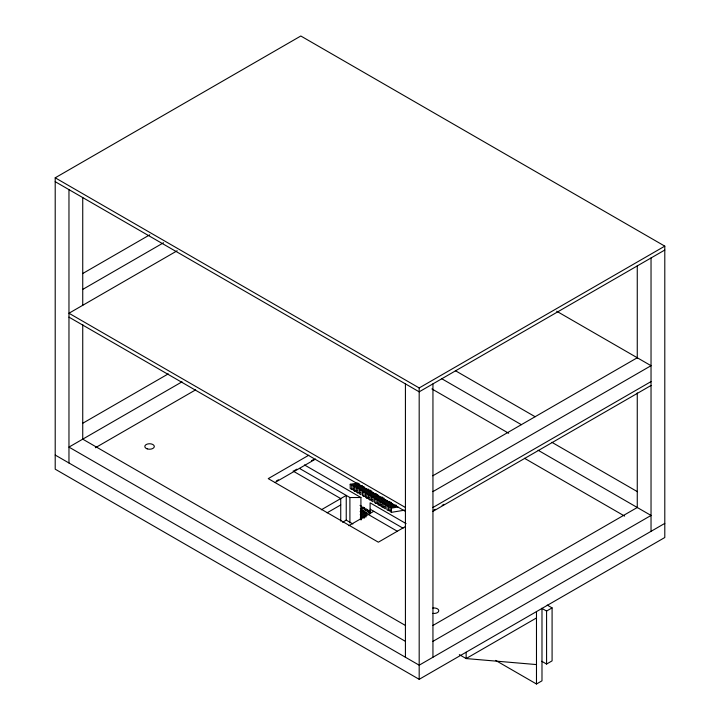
<?xml version="1.0" encoding="UTF-8"?>
<svg xmlns="http://www.w3.org/2000/svg" width="720" height="720" viewBox="0 0 720 720"><rect width="100%" height="100%" fill="white"/><g stroke="black" fill="none" stroke-linecap="round" stroke-linejoin="round"><path stroke-width="1.08" d="M55.206 177.804L300.816 36L664.794 246.141L664.794 537.516L419.184 679.32L55.206 469.179L55.206 177.804L419.184 387.945L664.794 246.141M82.602 273.591L149.778 234.81M82.737 289.404L163.539 242.757M177.174 250.776L68.967 313.245L405.423 507.492M82.602 423.342L168.273 373.878M182.043 381.825L68.967 447.102L405.423 641.349M95.391 447.741L195.669 389.844M308.808 455.202L268.245 478.629L378.351 542.196L405.396 526.581M664.794 250.029L419.184 391.824L55.206 181.683M276.444 480.951L278.388 479.826M293.958 470.844L296.883 469.152M311.481 460.728L313.425 459.603M275.004 482.49L315.567 459.072M321.264 509.814L346.239 495.405L346.239 520.128L352.881 523.962M327.105 512.802L340.731 504.936M360.324 508.707L363.078 507.123L364.608 508.005L365.391 510.084M364.608 508.005L360.936 510.12L364.068 518.454M342.567 522.243L346.239 520.128M364.815 517.257L362.466 511.002L366.129 508.887L367.659 509.769L368.451 511.857M362.466 511.002L363.996 511.884L367.659 509.769M365.517 512.775L369.189 510.651L370.692 511.515L367.02 513.639L365.517 512.775L366.696 515.898M432.819 475.785L637.263 357.75M348.795 525.708L373.761 511.299M432.945 491.598L651.033 365.697L556.704 311.238M432.945 507.492L651.033 381.591M433.404 510.408L435.339 509.292M442.098 505.395L444.033 504.279M432.945 511.38L651.033 385.47M432.819 625.536L637.263 507.501M432.945 641.349L651.033 515.448L538.083 450.234M664.794 523.395L419.184 665.19L55.206 455.049M541.728 608.265L546.579 611.064L552.087 607.887L552.087 660.87L546.579 664.047L541.728 661.248M536.481 617.958L466.137 658.566L459.324 654.633M495.612 660.402L536.481 684L541.989 680.823L541.989 608.418M353.934 489.033L351.738 489.402L350.208 488.511L350.208 484.272L357.894 483.012M350.208 484.272L351.738 485.163L359.424 483.894M356.994 490.797L354.798 491.166L353.268 490.284L353.268 486.045L359.856 484.956M353.268 486.045L354.798 486.927L362.484 485.658M360.054 492.57L357.858 492.93L356.328 492.048L356.328 487.809L364.014 486.54M356.328 487.809L357.858 488.691L364.446 487.602M359.388 489.573L360.918 490.455L360.918 494.694L359.388 493.812L359.388 489.573L365.976 488.484M360.918 490.455L368.604 489.186M366.174 496.098L363.978 496.458L362.448 495.576L362.448 491.337L370.134 490.068M362.448 491.337L363.978 492.219L371.664 490.959M369.234 497.862L367.038 498.231L365.508 497.34L365.508 493.11L372.096 492.021M365.508 493.11L367.038 493.992L373.626 492.903M372.294 499.626L370.098 499.995L368.568 499.113L368.568 494.874L376.254 493.605M368.568 494.874L370.098 495.756L377.784 494.478M371.619 496.638L373.122 497.502L373.122 501.741L371.619 500.877L371.619 496.638L378.216 495.549M373.122 497.502L379.719 496.413M378.378 503.145L376.182 503.505L374.652 502.623L374.652 498.384L382.347 497.115M374.652 498.384L376.182 499.266L383.877 497.997M381.438 504.909L379.242 505.269L377.712 504.387L377.712 500.148L384.309 499.068M377.712 500.148L379.242 501.039L385.839 499.95M384.498 506.673L382.302 507.042L380.772 506.16L380.772 501.921L387.369 500.832M380.772 501.921L382.302 502.803L389.997 501.534M383.823 503.685L385.353 504.567L385.353 508.806L383.823 507.924L383.823 503.685L391.527 502.416M385.353 504.567L391.959 503.478M390.618 510.21L388.413 510.57L386.883 509.688L386.883 505.449L393.489 504.36M386.883 505.449L388.413 506.331L396.117 505.062M404.676 510.156L391.473 512.334L389.943 511.452L389.943 507.213L396.54 506.124M389.943 507.213L391.473 508.095L398.07 507.006M299.484 468.405L349.902 497.52L360.918 497.52L360.918 519.597M536.481 664.578L466.137 658.566L466.137 652.212M455.373 370.692L535.104 416.727M441.603 378.639L521.343 424.674M551.844 442.287L637.416 491.688M431.883 388.917L508.698 433.269M524.466 458.271L624.627 516.096M68.967 317.133L405.423 511.38M304.47 464.931L360.918 497.52M406.098 523.611L370.098 502.821L370.098 513.855M547.218 605.079L552.087 607.887M370.098 509.175L403.065 528.21M360.018 505.35L361.548 506.241L362.331 508.32M293.085 471.069L340.731 498.582L340.731 521.055M368.262 514.476L397.431 531.315M82.737 439.155L405.567 625.545M363.996 511.884L365.949 517.104M360.189 511.326L362.538 517.572M360.225 514.602L361.8 518.769M360.27 517.887L361.053 519.966M651.033 257.976L651.033 531.333M637.263 265.779L637.263 358.02M637.263 392.895L637.263 507.645M546.579 611.064L546.579 664.047M536.481 611.595L536.481 684M432.945 383.877L432.945 657.243M419.184 387.945L419.184 679.32M405.423 383.877L405.423 657.243M391.473 508.095L391.473 512.334M388.413 506.331L388.413 510.57M382.302 502.803L382.302 507.042M379.242 501.039L379.242 505.269M376.182 499.266L376.182 503.505M370.098 495.756L370.098 499.995M367.038 493.992L367.038 498.231M363.978 492.219L363.978 496.458M357.858 488.691L357.858 492.93M354.798 486.927L354.798 491.166M351.738 485.163L351.738 489.402M349.902 497.52L349.902 522.909M82.737 197.433L82.737 305.433M82.737 324.558L82.737 439.299M68.967 189.63L68.967 462.996M432.792 608.058A4.761 2.745 0 0 1 438.777 610.713A4.761 2.745 0 0 1 432.792 613.368M147.186 448.866A4.761 2.745 0 0 0 154.323 446.49A4.761 2.745 0 0 0 147.186 444.105A4.761 2.745 0 0 0 147.186 448.866"/></g></svg>
